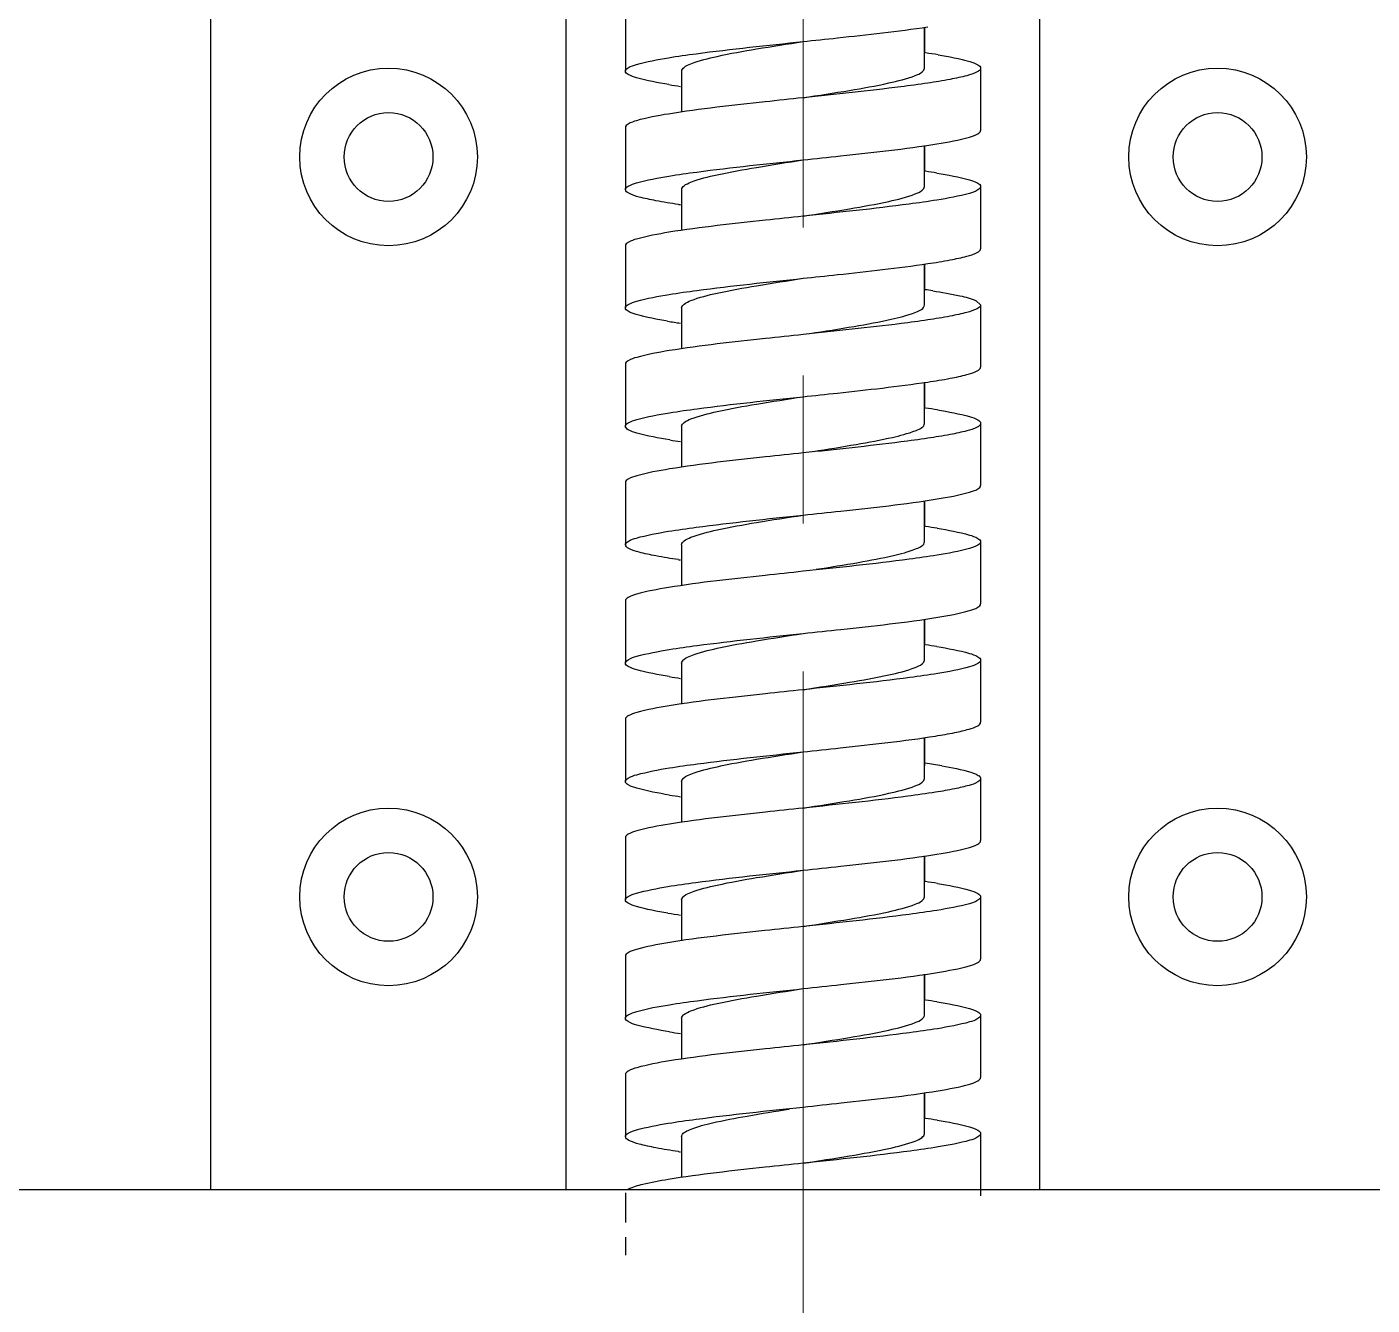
# Model space of a CAD drawing. Header units: inches. Extents: x -8900 to -5053, y -1814 to -15.
# Drawn here: x -8558.94 to -8536.22, y -574.46 to -552.86 of the extents above; entities that cross this region are included whole.
import ezdxf

# ---------------------------------------------------------------- set-up
doc = ezdxf.new("R2010")
doc.units = ezdxf.units.IN
doc.header["$LTSCALE"] = 2
doc.header["$MEASUREMENT"] = 0
doc.linetypes.add('CENTER', pattern=[2, 1.25, -0.25, 0.25, -0.25])
doc.linetypes.add('HIDDEN', pattern=[0.375, 0.25, -0.125])
doc.layers.add('02___PRT_ALL_AXES', color=7, linetype='Continuous')
doc.layers.add('duong tam', color=1, linetype='CENTER', lineweight=20)

msp = doc.modelspace()

# ---------------------------------------------------------------- linework, layer by layer
at = {"color": 7, "linetype": 'Continuous', "lineweight": 30}
for p, q in [((-8555.834, -572.504), (-8555.834, -462.562)), ((-8549.834, -572.504), (-8549.834, -462.562)), ((-8541.834, -572.504), (-8541.834, -462.562)), ((-8580.834, -572.504), (-8515.834, -572.504))]:
    msp.add_line(p, q, dxfattribs=at)
at = {"color": 7, "linetype": 'Continuous'}
for p, q in [((-8543.784, -553.562), (-8543.784, -552.87)), ((-8543.778, -553.305), (-8543.778, -552.869)), ((-8547.884, -553.612), (-8547.884, -554.304)), ((-8543.784, -555.562), (-8543.784, -554.87)), ((-8543.778, -555.305), (-8543.778, -554.869)), ((-8547.884, -555.612), (-8547.884, -556.304)), ((-8543.784, -557.562), (-8543.784, -556.869)), ((-8543.778, -557.304), (-8543.778, -556.869)), ((-8542.909, -557.491), (-8542.834, -557.562)), ((-8547.884, -557.612), (-8547.884, -558.304)), ((-8543.784, -559.562), (-8543.784, -558.87)), ((-8543.778, -559.305), (-8543.778, -558.869)), ((-8547.884, -559.612), (-8547.884, -560.304)), ((-8543.784, -561.562), (-8543.784, -560.87)), ((-8543.778, -561.305), (-8543.778, -560.869)), ((-8547.884, -561.612), (-8547.884, -562.304)), ((-8543.784, -563.562), (-8543.784, -562.87)), ((-8543.778, -563.305), (-8543.778, -562.869)), ((-8547.884, -563.612), (-8547.884, -564.304)), ((-8543.784, -565.562), (-8543.784, -564.87)), ((-8543.778, -565.348), (-8543.778, -564.869)), ((-8547.884, -565.612), (-8547.884, -566.304)), ((-8543.784, -567.562), (-8543.784, -566.87)), ((-8543.778, -567.305), (-8543.778, -566.869)), ((-8547.884, -567.612), (-8547.884, -568.304)), ((-8543.784, -569.562), (-8543.784, -568.87)), ((-8543.778, -569.305), (-8543.778, -568.869)), ((-8547.884, -569.612), (-8547.884, -570.304)), ((-8543.784, -571.562), (-8543.784, -570.87)), ((-8543.778, -571.305), (-8543.778, -570.869)), ((-8547.884, -571.612), (-8547.884, -572.304))]:
    msp.add_line(p, q, dxfattribs=at)
for centre, radius, start, end in [((-8545.647, -566.207), 13.04, 80.7556, 81.6978), ((-8545.991, -540.776), 13.232, 260.8244, 261.6947), ((-8545.69, -568.487), 13.323, 80.855, 81.6939), ((-8545.645, -540.457), 15.577, 261.5291, 261.659), ((-8545.85, -571.551), 14.398, 81.1837, 81.6968), ((-8546.033, -545.052), 12.953, 260.7257, 261.6988), ((-8545.671, -572.363), 13.198, 80.8101, 81.6966), ((-8545.957, -546.553), 13.459, 260.8998, 261.6938), ((-8545.681, -574.43), 13.265, 80.836, 81.6939), ((-8545.643, -546.444), 15.591, 261.5319, 261.6607), ((-8545.692, -576.502), 13.338, 80.86, 81.6942), ((-8545.972, -550.649), 13.361, 260.8674, 261.6941), ((-8545.523, -577.39), 12.213, 80.4078, 81.7533), ((-8545.966, -552.611), 13.399, 260.8806, 261.6939), ((-8545.67, -580.357), 13.191, 80.8109, 81.6941), ((-8546.023, -554.989), 13.017, 260.7508, 261.6955), ((-8545.688, -582.474), 13.309, 80.8507, 81.6943), ((-8545.967, -556.616), 13.395, 260.8781, 261.6944), ((-8545.687, -584.47), 13.305, 80.8489, 81.6943), ((-8545.643, -556.448), 15.587, 261.53, 261.6604)]:
    msp.add_arc(centre, radius, start, end, dxfattribs=at)
for points, knots in [([(-8545.834, -553.112), (-8545.64, -553.092), (-8544.938, -553.016), (-8544.235, -552.94), (-8543.728, -552.864)], [0, 0, 0, 0, 0.274863, 1, 1, 1, 1]), ([(-8548.108, -553.386), (-8547.952, -553.36), (-8547.195, -553.254), (-8546.435, -553.176), (-8545.834, -553.112)], [0, 0, 0, 0, 0.207325, 1, 1, 1, 1]), ([(-8547.883, -553.612), (-8547.883, -553.587), (-8547.83, -553.529), (-8547.629, -553.444), (-8547.212, -553.34), (-8546.581, -553.228), (-8546.095, -553.153), (-8545.834, -553.112)], [0, 0, 0, 0, 0.03452, 0.096424, 0.312235, 0.628604, 1, 1, 1, 1]), ([(-8548.834, -553.612), (-8548.834, -553.587), (-8548.761, -553.533), (-8548.527, -553.461), (-8548.289, -553.415), (-8548.108, -553.386)], [0, 0, 0, 0, 0.094999, 0.289984, 1, 1, 1, 1]), ([(-8543.552, -553.337), (-8543.373, -553.366), (-8543.137, -553.411), (-8542.906, -553.484), (-8542.834, -553.538), (-8542.834, -553.562)], [0, 0, 0, 0, 0.70982, 0.904797, 1, 1, 1, 1]), ([(-8548.101, -553.839), (-8548.284, -553.81), (-8548.524, -553.764), (-8548.76, -553.691), (-8548.834, -553.637), (-8548.834, -553.612)], [0, 0, 0, 0, 0.710146, 0.90517, 1, 1, 1, 1]), ([(-8545.834, -554.062), (-8545.572, -554.021), (-8545.087, -553.946), (-8544.455, -553.834), (-8544.038, -553.73), (-8543.837, -553.645), (-8543.784, -553.587), (-8543.784, -553.562)], [0, 0, 0, 0, 0.371398, 0.687768, 0.903579, 0.965479, 1, 1, 1, 1]), ([(-8542.834, -553.562), (-8542.834, -553.591), (-8542.928, -553.651), (-8543.094, -553.698), (-8543.382, -553.761), (-8543.601, -553.796), (-8543.728, -553.814)], [0, 0, 0, 0, 0.091177, 0.286885, 0.592879, 1, 1, 1, 1]), ([(-8543.728, -553.814), (-8543.879, -553.837), (-8544.579, -553.931), (-8545.282, -554.004), (-8545.834, -554.062)], [0, 0, 0, 0, 0.215499, 1, 1, 1, 1]), ([(-8545.834, -554.062), (-8546.047, -554.085), (-8546.806, -554.166), (-8547.566, -554.248), (-8548.108, -554.336)], [0, 0, 0, 0, 0.281013, 1, 1, 1, 1]), ([(-8548.108, -554.336), (-8548.289, -554.365), (-8548.527, -554.411), (-8548.761, -554.483), (-8548.834, -554.537), (-8548.834, -554.562)], [0, 0, 0, 0, 0.710016, 0.905001, 1, 1, 1, 1]), ([(-8543.573, -554.84), (-8543.389, -554.811), (-8543.146, -554.765), (-8542.908, -554.692), (-8542.834, -554.637), (-8542.834, -554.612)], [0, 0, 0, 0, 0.710072, 0.90521, 1, 1, 1, 1]), ([(-8545.834, -555.112), (-8545.622, -555.09), (-8544.867, -555.009), (-8544.112, -554.927), (-8543.573, -554.84)], [0, 0, 0, 0, 0.280471, 1, 1, 1, 1]), ([(-8548.098, -555.384), (-8547.942, -555.359), (-8547.189, -555.253), (-8546.432, -555.176), (-8545.834, -555.112)], [0, 0, 0, 0, 0.207911, 1, 1, 1, 1]), ([(-8547.883, -555.612), (-8547.883, -555.587), (-8547.83, -555.529), (-8547.629, -555.444), (-8547.212, -555.34), (-8546.581, -555.228), (-8546.095, -555.153), (-8545.834, -555.112)], [0, 0, 0, 0, 0.034522, 0.096426, 0.31224, 0.628607, 1, 1, 1, 1]), ([(-8548.834, -555.612), (-8548.834, -555.587), (-8548.76, -555.533), (-8548.523, -555.46), (-8548.281, -555.414), (-8548.098, -555.384)], [0, 0, 0, 0, 0.094666, 0.289668, 1, 1, 1, 1]), ([(-8543.572, -555.334), (-8543.388, -555.364), (-8543.145, -555.409), (-8542.908, -555.482), (-8542.834, -555.537), (-8542.834, -555.562)], [0, 0, 0, 0, 0.7105, 0.905482, 1, 1, 1, 1]), ([(-8547.939, -555.864), (-8548.066, -555.845), (-8548.286, -555.811), (-8548.573, -555.748), (-8548.739, -555.701), (-8548.833, -555.641), (-8548.834, -555.612)], [0, 0, 0, 0, 0.40707, 0.713033, 0.908753, 1, 1, 1, 1]), ([(-8545.834, -556.062), (-8545.572, -556.021), (-8545.087, -555.946), (-8544.455, -555.834), (-8544.038, -555.73), (-8543.837, -555.645), (-8543.784, -555.587), (-8543.784, -555.562)], [0, 0, 0, 0, 0.3714, 0.687774, 0.903585, 0.965476, 1, 1, 1, 1]), ([(-8542.834, -555.562), (-8542.834, -555.587), (-8542.908, -555.642), (-8543.146, -555.715), (-8543.389, -555.761), (-8543.573, -555.79)], [0, 0, 0, 0, 0.09479, 0.289928, 1, 1, 1, 1]), ([(-8543.573, -555.79), (-8543.729, -555.816), (-8544.48, -555.921), (-8545.236, -555.999), (-8545.834, -556.062)], [0, 0, 0, 0, 0.208071, 1, 1, 1, 1]), ([(-8545.834, -556.062), (-8546.046, -556.085), (-8546.801, -556.166), (-8547.558, -556.247), (-8548.098, -556.334)], [0, 0, 0, 0, 0.280581, 1, 1, 1, 1]), ([(-8548.098, -556.334), (-8548.281, -556.364), (-8548.523, -556.41), (-8548.76, -556.483), (-8548.834, -556.537), (-8548.834, -556.562)], [0, 0, 0, 0, 0.710332, 0.905334, 1, 1, 1, 1]), ([(-8543.726, -556.864), (-8543.6, -556.845), (-8543.38, -556.811), (-8543.094, -556.748), (-8542.928, -556.701), (-8542.834, -556.641), (-8542.834, -556.612)], [0, 0, 0, 0, 0.406967, 0.712952, 0.908705, 1, 1, 1, 1]), ([(-8545.834, -557.112), (-8545.64, -557.092), (-8544.937, -557.016), (-8544.234, -556.94), (-8543.726, -556.864)], [0, 0, 0, 0, 0.274932, 1, 1, 1, 1]), ([(-8548.094, -557.384), (-8547.938, -557.359), (-8547.186, -557.253), (-8546.431, -557.175), (-8545.834, -557.112)], [0, 0, 0, 0, 0.208086, 1, 1, 1, 1]), ([(-8547.884, -557.612), (-8547.883, -557.587), (-8547.83, -557.529), (-8547.629, -557.444), (-8547.212, -557.34), (-8546.581, -557.228), (-8546.095, -557.153), (-8545.834, -557.112)], [0, 0, 0, 0, 0.034528, 0.096426, 0.312243, 0.62861, 1, 1, 1, 1]), ([(-8548.834, -557.612), (-8548.834, -557.587), (-8548.759, -557.532), (-8548.522, -557.459), (-8548.278, -557.413), (-8548.094, -557.384)], [0, 0, 0, 0, 0.094643, 0.289703, 1, 1, 1, 1]), ([(-8543.643, -557.323), (-8543.489, -557.346), (-8543.243, -557.391), (-8542.995, -557.449), (-8542.909, -557.491)], [0, 0, 0, 0, 0.618336, 1, 1, 1, 1]), ([(-8548.12, -557.836), (-8548.298, -557.807), (-8548.533, -557.762), (-8548.762, -557.69), (-8548.834, -557.636), (-8548.834, -557.612)], [0, 0, 0, 0, 0.709702, 0.904643, 1, 1, 1, 1]), ([(-8545.717, -558.044), (-8545.467, -558.005), (-8545.015, -557.935), (-8544.392, -557.819), (-8544.034, -557.729), (-8543.784, -557.625), (-8543.784, -557.562)], [0, 0, 0, 0, 0.37594, 0.692086, 0.906403, 1, 1, 1, 1]), ([(-8542.834, -557.562), (-8542.834, -557.591), (-8542.928, -557.651), (-8543.094, -557.698), (-8543.38, -557.761), (-8543.6, -557.795), (-8543.726, -557.814)], [0, 0, 0, 0, 0.091295, 0.287048, 0.593033, 1, 1, 1, 1]), ([(-8543.726, -557.814), (-8543.877, -557.837), (-8544.578, -557.931), (-8545.282, -558.003), (-8545.834, -558.062)], [0, 0, 0, 0, 0.215405, 1, 1, 1, 1]), ([(-8545.834, -558.062), (-8546.045, -558.084), (-8546.8, -558.165), (-8547.555, -558.247), (-8548.094, -558.334)], [0, 0, 0, 0, 0.28046, 1, 1, 1, 1]), ([(-8548.094, -558.334), (-8548.278, -558.363), (-8548.522, -558.409), (-8548.759, -558.482), (-8548.834, -558.537), (-8548.834, -558.562)], [0, 0, 0, 0, 0.710297, 0.905357, 1, 1, 1, 1]), ([(-8543.727, -558.864), (-8543.601, -558.845), (-8543.381, -558.811), (-8543.094, -558.748), (-8542.928, -558.701), (-8542.834, -558.641), (-8542.834, -558.612)], [0, 0, 0, 0, 0.407141, 0.713122, 0.90881, 1, 1, 1, 1]), ([(-8545.834, -559.112), (-8545.64, -559.092), (-8544.938, -559.016), (-8544.234, -558.94), (-8543.727, -558.864)], [0, 0, 0, 0, 0.274883, 1, 1, 1, 1]), ([(-8548.089, -559.383), (-8547.933, -559.358), (-8547.183, -559.253), (-8546.43, -559.175), (-8545.834, -559.112)], [0, 0, 0, 0, 0.208352, 1, 1, 1, 1]), ([(-8547.884, -559.612), (-8547.883, -559.587), (-8547.83, -559.529), (-8547.629, -559.444), (-8547.212, -559.34), (-8546.581, -559.228), (-8546.095, -559.153), (-8545.834, -559.112)], [0, 0, 0, 0, 0.034536, 0.096424, 0.312244, 0.628612, 1, 1, 1, 1]), ([(-8548.834, -559.612), (-8548.834, -559.587), (-8548.758, -559.532), (-8548.519, -559.459), (-8548.274, -559.413), (-8548.089, -559.383)], [0, 0, 0, 0, 0.094408, 0.289463, 1, 1, 1, 1]), ([(-8543.563, -559.335), (-8543.381, -559.365), (-8543.142, -559.41), (-8542.907, -559.483), (-8542.834, -559.537), (-8542.834, -559.562)], [0, 0, 0, 0, 0.710069, 0.905092, 1, 1, 1, 1]), ([(-8548.086, -559.842), (-8548.272, -559.812), (-8548.518, -559.766), (-8548.758, -559.692), (-8548.833, -559.637), (-8548.834, -559.612)], [0, 0, 0, 0, 0.710308, 0.905479, 1, 1, 1, 1]), ([(-8545.665, -560.036), (-8545.421, -559.998), (-8544.98, -559.929), (-8544.374, -559.815), (-8544.024, -559.726), (-8543.783, -559.623), (-8543.784, -559.562)], [0, 0, 0, 0, 0.377433, 0.693083, 0.906456, 1, 1, 1, 1]), ([(-8542.834, -559.562), (-8542.834, -559.591), (-8542.928, -559.651), (-8543.094, -559.698), (-8543.381, -559.761), (-8543.601, -559.795), (-8543.727, -559.814)], [0, 0, 0, 0, 0.09119, 0.286878, 0.592859, 1, 1, 1, 1]), ([(-8543.727, -559.814), (-8543.878, -559.837), (-8544.579, -559.931), (-8545.282, -560.004), (-8545.834, -560.062)], [0, 0, 0, 0, 0.215464, 1, 1, 1, 1]), ([(-8545.834, -560.062), (-8546.045, -560.084), (-8546.797, -560.165), (-8547.551, -560.246), (-8548.089, -560.333)], [0, 0, 0, 0, 0.280255, 1, 1, 1, 1]), ([(-8548.089, -560.333), (-8548.274, -560.363), (-8548.519, -560.409), (-8548.758, -560.482), (-8548.834, -560.537), (-8548.834, -560.562)], [0, 0, 0, 0, 0.710537, 0.905592, 1, 1, 1, 1]), ([(-8543.571, -560.84), (-8543.387, -560.81), (-8543.145, -560.765), (-8542.908, -560.692), (-8542.834, -560.637), (-8542.834, -560.612)], [0, 0, 0, 0, 0.710054, 0.905177, 1, 1, 1, 1]), ([(-8545.834, -561.112), (-8545.622, -561.09), (-8544.867, -561.009), (-8544.111, -560.927), (-8543.571, -560.84)], [0, 0, 0, 0, 0.280529, 1, 1, 1, 1]), ([(-8548.107, -561.386), (-8547.951, -561.36), (-8547.195, -561.254), (-8546.435, -561.176), (-8545.834, -561.112)], [0, 0, 0, 0, 0.207379, 1, 1, 1, 1]), ([(-8547.884, -561.612), (-8547.883, -561.587), (-8547.83, -561.529), (-8547.629, -561.444), (-8547.212, -561.34), (-8546.581, -561.228), (-8546.095, -561.153), (-8545.834, -561.112)], [0, 0, 0, 0, 0.034545, 0.09642, 0.312244, 0.628613, 1, 1, 1, 1]), ([(-8543.568, -561.334), (-8543.385, -561.364), (-8543.143, -561.41), (-8542.907, -561.483), (-8542.834, -561.537), (-8542.834, -561.562)], [0, 0, 0, 0, 0.710413, 0.905375, 1, 1, 1, 1]), ([(-8548.834, -561.612), (-8548.834, -561.588), (-8548.761, -561.533), (-8548.527, -561.461), (-8548.289, -561.415), (-8548.107, -561.386)], [0, 0, 0, 0, 0.094968, 0.289945, 1, 1, 1, 1]), ([(-8545.614, -562.028), (-8545.375, -561.991), (-8544.945, -561.923), (-8544.356, -561.811), (-8544.015, -561.724), (-8543.783, -561.622), (-8543.784, -561.562)], [0, 0, 0, 0, 0.378838, 0.693976, 0.906454, 1, 1, 1, 1]), ([(-8542.834, -561.562), (-8542.834, -561.587), (-8542.908, -561.642), (-8543.145, -561.715), (-8543.387, -561.76), (-8543.571, -561.79)], [0, 0, 0, 0, 0.094823, 0.289946, 1, 1, 1, 1]), ([(-8547.939, -561.864), (-8548.066, -561.846), (-8548.285, -561.811), (-8548.573, -561.748), (-8548.739, -561.701), (-8548.834, -561.641), (-8548.834, -561.612)], [0, 0, 0, 0, 0.407103, 0.713089, 0.908801, 1, 1, 1, 1]), ([(-8543.571, -561.79), (-8543.727, -561.815), (-8544.48, -561.921), (-8545.235, -561.999), (-8545.834, -562.062)], [0, 0, 0, 0, 0.207993, 1, 1, 1, 1]), ([(-8545.834, -562.062), (-8546.047, -562.085), (-8546.806, -562.166), (-8547.566, -562.248), (-8548.107, -562.336)], [0, 0, 0, 0, 0.28097, 1, 1, 1, 1]), ([(-8548.107, -562.336), (-8548.289, -562.365), (-8548.527, -562.411), (-8548.761, -562.483), (-8548.834, -562.538), (-8548.834, -562.562)], [0, 0, 0, 0, 0.710055, 0.905032, 1, 1, 1, 1]), ([(-8543.558, -562.838), (-8543.377, -562.809), (-8543.139, -562.763), (-8542.906, -562.691), (-8542.834, -562.636), (-8542.834, -562.612)], [0, 0, 0, 0, 0.710119, 0.905054, 1, 1, 1, 1]), ([(-8545.834, -563.112), (-8545.62, -563.089), (-8544.861, -563.008), (-8544.1, -562.926), (-8543.558, -562.838)], [0, 0, 0, 0, 0.281035, 1, 1, 1, 1]), ([(-8548.092, -563.383), (-8547.936, -563.358), (-8547.185, -563.253), (-8546.431, -563.175), (-8545.834, -563.112)], [0, 0, 0, 0, 0.208182, 1, 1, 1, 1]), ([(-8547.884, -563.612), (-8547.884, -563.587), (-8547.83, -563.529), (-8547.629, -563.444), (-8547.212, -563.34), (-8546.581, -563.228), (-8546.095, -563.153), (-8545.834, -563.112)], [0, 0, 0, 0, 0.034553, 0.096415, 0.312241, 0.628613, 1, 1, 1, 1]), ([(-8548.834, -563.612), (-8548.833, -563.587), (-8548.759, -563.532), (-8548.521, -563.459), (-8548.277, -563.413), (-8548.092, -563.383)], [0, 0, 0, 0, 0.094724, 0.28987, 1, 1, 1, 1]), ([(-8543.573, -563.334), (-8543.389, -563.363), (-8543.146, -563.409), (-8542.908, -563.482), (-8542.834, -563.537), (-8542.834, -563.562)], [0, 0, 0, 0, 0.710171, 0.905276, 1, 1, 1, 1]), ([(-8548.092, -563.841), (-8548.277, -563.811), (-8548.521, -563.765), (-8548.759, -563.692), (-8548.834, -563.637), (-8548.834, -563.612)], [0, 0, 0, 0, 0.710529, 0.905535, 1, 1, 1, 1]), ([(-8545.834, -564.062), (-8545.572, -564.021), (-8545.087, -563.946), (-8544.455, -563.834), (-8544.038, -563.73), (-8543.837, -563.645), (-8543.784, -563.587), (-8543.784, -563.562)], [0, 0, 0, 0, 0.371394, 0.687777, 0.903603, 0.965447, 1, 1, 1, 1]), ([(-8542.834, -563.562), (-8542.834, -563.586), (-8542.906, -563.641), (-8543.139, -563.713), (-8543.377, -563.759), (-8543.558, -563.788)], [0, 0, 0, 0, 0.094946, 0.289881, 1, 1, 1, 1]), ([(-8543.558, -563.788), (-8543.715, -563.813), (-8544.471, -563.92), (-8545.231, -563.998), (-8545.834, -564.062)], [0, 0, 0, 0, 0.207307, 1, 1, 1, 1]), ([(-8545.834, -564.062), (-8546.045, -564.084), (-8546.799, -564.165), (-8547.554, -564.247), (-8548.092, -564.333)], [0, 0, 0, 0, 0.280388, 1, 1, 1, 1]), ([(-8548.092, -564.333), (-8548.277, -564.363), (-8548.521, -564.409), (-8548.759, -564.482), (-8548.833, -564.537), (-8548.834, -564.562)], [0, 0, 0, 0, 0.71013, 0.905276, 1, 1, 1, 1]), ([(-8543.596, -564.844), (-8543.488, -564.827), (-8543.299, -564.795), (-8543.055, -564.737), (-8542.911, -564.693), (-8542.834, -564.637), (-8542.834, -564.612)], [0, 0, 0, 0, 0.406602, 0.710908, 0.906005, 1, 1, 1, 1]), ([(-8545.834, -565.112), (-8545.625, -565.09), (-8544.878, -565.01), (-8544.131, -564.929), (-8543.596, -564.844)], [0, 0, 0, 0, 0.279556, 1, 1, 1, 1]), ([(-8548.09, -565.383), (-8547.934, -565.358), (-8547.184, -565.253), (-8546.43, -565.175), (-8545.834, -565.112)], [0, 0, 0, 0, 0.208281, 1, 1, 1, 1]), ([(-8547.884, -565.612), (-8547.884, -565.587), (-8547.83, -565.529), (-8547.629, -565.444), (-8547.212, -565.34), (-8546.581, -565.228), (-8546.095, -565.153), (-8545.834, -565.112)], [0, 0, 0, 0, 0.034558, 0.096408, 0.312237, 0.628612, 1, 1, 1, 1]), ([(-8548.834, -565.612), (-8548.834, -565.587), (-8548.759, -565.532), (-8548.52, -565.459), (-8548.276, -565.413), (-8548.09, -565.383)], [0, 0, 0, 0, 0.094418, 0.289442, 1, 1, 1, 1]), ([(-8543.488, -565.348), (-8543.324, -565.376), (-8543.11, -565.418), (-8542.898, -565.488), (-8542.834, -565.539), (-8542.834, -565.562)], [0, 0, 0, 0, 0.708232, 0.902906, 1, 1, 1, 1]), ([(-8548.09, -565.841), (-8548.275, -565.811), (-8548.519, -565.765), (-8548.758, -565.692), (-8548.833, -565.637), (-8548.834, -565.612)], [0, 0, 0, 0, 0.710192, 0.905351, 1, 1, 1, 1]), ([(-8545.834, -566.062), (-8545.572, -566.021), (-8545.087, -565.946), (-8544.455, -565.834), (-8544.038, -565.73), (-8543.837, -565.645), (-8543.784, -565.587), (-8543.784, -565.562)], [0, 0, 0, 0, 0.371394, 0.687774, 0.903605, 0.965437, 1, 1, 1, 1]), ([(-8542.834, -565.562), (-8542.834, -565.587), (-8542.911, -565.643), (-8543.055, -565.687), (-8543.299, -565.745), (-8543.488, -565.777), (-8543.596, -565.794)], [0, 0, 0, 0, 0.093995, 0.289092, 0.593398, 1, 1, 1, 1]), ([(-8543.596, -565.794), (-8543.752, -565.819), (-8544.496, -565.923), (-8545.243, -565.999), (-8545.834, -566.062)], [0, 0, 0, 0, 0.209304, 1, 1, 1, 1]), ([(-8545.834, -566.062), (-8546.045, -566.084), (-8546.798, -566.165), (-8547.552, -566.246), (-8548.09, -566.333)], [0, 0, 0, 0, 0.280312, 1, 1, 1, 1]), ([(-8548.09, -566.333), (-8548.276, -566.363), (-8548.52, -566.409), (-8548.759, -566.482), (-8548.834, -566.537), (-8548.834, -566.562)], [0, 0, 0, 0, 0.710558, 0.905582, 1, 1, 1, 1]), ([(-8543.572, -566.84), (-8543.388, -566.81), (-8543.145, -566.765), (-8542.908, -566.692), (-8542.834, -566.637), (-8542.834, -566.612)], [0, 0, 0, 0, 0.710092, 0.905204, 1, 1, 1, 1]), ([(-8545.834, -567.112), (-8545.622, -567.09), (-8544.867, -567.009), (-8544.111, -566.927), (-8543.572, -566.84)], [0, 0, 0, 0, 0.280516, 1, 1, 1, 1]), ([(-8548.117, -567.387), (-8547.961, -567.362), (-8547.201, -567.254), (-8546.438, -567.176), (-8545.834, -567.112)], [0, 0, 0, 0, 0.206844, 1, 1, 1, 1]), ([(-8547.884, -567.612), (-8547.884, -567.587), (-8547.83, -567.529), (-8547.629, -567.444), (-8547.212, -567.34), (-8546.581, -567.228), (-8546.095, -567.153), (-8545.834, -567.112)], [0, 0, 0, 0, 0.034558, 0.096402, 0.312231, 0.62861, 1, 1, 1, 1]), ([(-8548.834, -567.612), (-8548.834, -567.588), (-8548.762, -567.534), (-8548.531, -567.462), (-8548.296, -567.417), (-8548.117, -567.387)], [0, 0, 0, 0, 0.095271, 0.290224, 1, 1, 1, 1]), ([(-8543.563, -567.335), (-8543.381, -567.365), (-8543.141, -567.41), (-8542.907, -567.483), (-8542.834, -567.538), (-8542.834, -567.562)], [0, 0, 0, 0, 0.710277, 0.905222, 1, 1, 1, 1]), ([(-8548.116, -567.837), (-8548.295, -567.808), (-8548.531, -567.763), (-8548.762, -567.69), (-8548.834, -567.636), (-8548.834, -567.612)], [0, 0, 0, 0, 0.709824, 0.90478, 1, 1, 1, 1]), ([(-8545.834, -568.062), (-8545.572, -568.021), (-8545.087, -567.946), (-8544.455, -567.834), (-8544.038, -567.73), (-8543.837, -567.645), (-8543.784, -567.587), (-8543.784, -567.562)], [0, 0, 0, 0, 0.371388, 0.687764, 0.903593, 0.965442, 1, 1, 1, 1]), ([(-8542.834, -567.562), (-8542.834, -567.587), (-8542.908, -567.642), (-8543.145, -567.715), (-8543.388, -567.76), (-8543.572, -567.79)], [0, 0, 0, 0, 0.094796, 0.289908, 1, 1, 1, 1]), ([(-8543.572, -567.79), (-8543.728, -567.815), (-8544.48, -567.921), (-8545.235, -567.999), (-8545.834, -568.062)], [0, 0, 0, 0, 0.208008, 1, 1, 1, 1]), ([(-8545.834, -568.062), (-8546.048, -568.085), (-8546.81, -568.167), (-8547.573, -568.248), (-8548.117, -568.337)], [0, 0, 0, 0, 0.281361, 1, 1, 1, 1]), ([(-8548.117, -568.337), (-8548.296, -568.367), (-8548.531, -568.412), (-8548.762, -568.484), (-8548.834, -568.538), (-8548.834, -568.562)], [0, 0, 0, 0, 0.709776, 0.904729, 1, 1, 1, 1]), ([(-8543.564, -568.839), (-8543.382, -568.809), (-8543.142, -568.764), (-8542.907, -568.691), (-8542.834, -568.637), (-8542.834, -568.612)], [0, 0, 0, 0, 0.710294, 0.905244, 1, 1, 1, 1]), ([(-8545.834, -569.112), (-8545.621, -569.089), (-8544.863, -569.008), (-8544.105, -568.927), (-8543.564, -568.839)], [0, 0, 0, 0, 0.280799, 1, 1, 1, 1]), ([(-8548.089, -569.383), (-8547.933, -569.358), (-8547.183, -569.253), (-8546.43, -569.175), (-8545.834, -569.112)], [0, 0, 0, 0, 0.20835, 1, 1, 1, 1]), ([(-8547.884, -569.612), (-8547.884, -569.587), (-8547.83, -569.529), (-8547.629, -569.444), (-8547.212, -569.34), (-8546.581, -569.228), (-8546.095, -569.153), (-8545.834, -569.112)], [0, 0, 0, 0, 0.034555, 0.096397, 0.312225, 0.628606, 1, 1, 1, 1]), ([(-8548.834, -569.612), (-8548.833, -569.587), (-8548.758, -569.532), (-8548.519, -569.459), (-8548.275, -569.413), (-8548.089, -569.383)], [0, 0, 0, 0, 0.094623, 0.289781, 1, 1, 1, 1]), ([(-8543.571, -569.334), (-8543.388, -569.364), (-8543.145, -569.409), (-8542.908, -569.482), (-8542.834, -569.537), (-8542.834, -569.562)], [0, 0, 0, 0, 0.710087, 0.905199, 1, 1, 1, 1]), ([(-8548.09, -569.841), (-8548.276, -569.811), (-8548.52, -569.765), (-8548.759, -569.692), (-8548.834, -569.637), (-8548.834, -569.612)], [0, 0, 0, 0, 0.710539, 0.905572, 1, 1, 1, 1]), ([(-8545.834, -570.062), (-8545.572, -570.021), (-8545.087, -569.946), (-8544.455, -569.834), (-8544.038, -569.73), (-8543.837, -569.645), (-8543.784, -569.587), (-8543.784, -569.562)], [0, 0, 0, 0, 0.371387, 0.68776, 0.903587, 0.965446, 1, 1, 1, 1]), ([(-8542.834, -569.562), (-8542.834, -569.587), (-8542.907, -569.641), (-8543.142, -569.714), (-8543.382, -569.759), (-8543.564, -569.789)], [0, 0, 0, 0, 0.094756, 0.289706, 1, 1, 1, 1]), ([(-8543.564, -569.789), (-8543.72, -569.814), (-8544.475, -569.921), (-8545.233, -569.998), (-8545.834, -570.062)], [0, 0, 0, 0, 0.20763, 1, 1, 1, 1]), ([(-8545.834, -570.062), (-8546.045, -570.084), (-8546.797, -570.165), (-8547.551, -570.246), (-8548.089, -570.333)], [0, 0, 0, 0, 0.280263, 1, 1, 1, 1]), ([(-8548.089, -570.333), (-8548.275, -570.363), (-8548.519, -570.409), (-8548.758, -570.482), (-8548.833, -570.537), (-8548.834, -570.562)], [0, 0, 0, 0, 0.710219, 0.905377, 1, 1, 1, 1]), ([(-8543.551, -570.837), (-8543.372, -570.808), (-8543.136, -570.763), (-8542.905, -570.69), (-8542.834, -570.636), (-8542.834, -570.612)], [0, 0, 0, 0, 0.709808, 0.904766, 1, 1, 1, 1]), ([(-8545.834, -571.112), (-8545.619, -571.089), (-8544.857, -571.007), (-8544.095, -570.926), (-8543.551, -570.837)], [0, 0, 0, 0, 0.281343, 1, 1, 1, 1]), ([(-8548.111, -571.386), (-8547.954, -571.361), (-8547.197, -571.254), (-8546.436, -571.176), (-8545.834, -571.112)], [0, 0, 0, 0, 0.207168, 1, 1, 1, 1]), ([(-8547.884, -571.612), (-8547.884, -571.553), (-8547.654, -571.451), (-8547.316, -571.364), (-8546.731, -571.252), (-8546.303, -571.185), (-8546.066, -571.148)], [0, 0, 0, 0, 0.093551, 0.30581, 0.620819, 1, 1, 1, 1]), ([(-8543.571, -571.334), (-8543.387, -571.364), (-8543.145, -571.409), (-8542.908, -571.482), (-8542.834, -571.537), (-8542.834, -571.562)], [0, 0, 0, 0, 0.710257, 0.905305, 1, 1, 1, 1]), ([(-8548.834, -571.612), (-8548.834, -571.588), (-8548.761, -571.533), (-8548.528, -571.461), (-8548.291, -571.416), (-8548.111, -571.386)], [0, 0, 0, 0, 0.09509, 0.290085, 1, 1, 1, 1]), ([(-8545.834, -572.062), (-8545.572, -572.021), (-8545.087, -571.946), (-8544.455, -571.834), (-8544.038, -571.73), (-8543.837, -571.645), (-8543.784, -571.587), (-8543.784, -571.562)], [0, 0, 0, 0, 0.371387, 0.687757, 0.903581, 0.965453, 1, 1, 1, 1]), ([(-8542.834, -571.562), (-8542.834, -571.586), (-8542.905, -571.64), (-8543.136, -571.713), (-8543.372, -571.758), (-8543.551, -571.787)], [0, 0, 0, 0, 0.095234, 0.290192, 1, 1, 1, 1]), ([(-8547.939, -571.864), (-8548.066, -571.845), (-8548.286, -571.811), (-8548.573, -571.748), (-8548.739, -571.701), (-8548.834, -571.641), (-8548.834, -571.612)], [0, 0, 0, 0, 0.407128, 0.713117, 0.908818, 1, 1, 1, 1]), ([(-8543.551, -571.787), (-8543.708, -571.812), (-8544.466, -571.92), (-8545.229, -571.998), (-8545.834, -572.062)], [0, 0, 0, 0, 0.206869, 1, 1, 1, 1]), ([(-8545.834, -572.062), (-8546.047, -572.085), (-8546.807, -572.166), (-8547.568, -572.248), (-8548.111, -572.336)], [0, 0, 0, 0, 0.281118, 1, 1, 1, 1]), ([(-8548.111, -572.336), (-8548.255, -572.36), (-8548.481, -572.404), (-8548.711, -572.461), (-8548.785, -572.505)], [0, 0, 0, 0, 0.630591, 1, 1, 1, 1])]:
    msp.add_open_spline(points, degree=3, knots=knots, dxfattribs=at)
at = {"layer": '02___PRT_ALL_AXES', "color": 7, "linetype": 'Continuous'}
for p, q in [((-8548.834, -552.562), (-8548.834, -553.612)), ((-8542.834, -553.562), (-8542.834, -554.612)), ((-8548.834, -554.562), (-8548.834, -555.612)), ((-8542.834, -555.562), (-8542.834, -556.612)), ((-8548.834, -556.562), (-8548.834, -557.612)), ((-8542.834, -557.562), (-8542.834, -558.612)), ((-8548.834, -558.562), (-8548.834, -559.612)), ((-8542.834, -559.562), (-8542.834, -560.612)), ((-8548.834, -560.562), (-8548.834, -561.612)), ((-8542.834, -561.562), (-8542.834, -562.612)), ((-8548.834, -562.562), (-8548.834, -563.612)), ((-8542.834, -563.562), (-8542.834, -564.612)), ((-8548.834, -564.562), (-8548.834, -565.612)), ((-8542.834, -565.562), (-8542.834, -566.612)), ((-8548.834, -566.562), (-8548.834, -567.612)), ((-8542.834, -567.562), (-8542.834, -568.612)), ((-8548.834, -568.562), (-8548.834, -569.612)), ((-8542.834, -569.562), (-8542.834, -570.612)), ((-8548.834, -570.562), (-8548.834, -571.612)), ((-8542.834, -571.562), (-8542.834, -572.504))]:
    msp.add_line(p, q, dxfattribs=at)
at = {"layer": '02___PRT_ALL_AXES', "color": 8, "linetype": 'HIDDEN'}
for p, q in [((-8548.834, -572.562), (-8548.834, -573.612)), ((-8542.834, -572.504), (-8542.834, -572.612))]:
    msp.add_line(p, q, dxfattribs=at)
at = {"layer": '02___PRT_ALL_AXES', "color": 7, "linetype": 'Continuous'}
for centre, radius in [((-8552.834, -555.062), 1.5), ((-8538.834, -555.062), 1.5), ((-8552.834, -555.062), 0.75), ((-8538.834, -555.062), 0.75), ((-8552.834, -567.562), 1.5), ((-8538.834, -567.562), 1.5), ((-8552.834, -567.562), 0.75), ((-8538.834, -567.562), 0.75)]:
    msp.add_circle(centre, radius, dxfattribs=at)
at = {"layer": 'duong tam', "ltscale": 5}
msp.add_line((-8545.834, -576.254), (-8545.834, -471.062), dxfattribs=at)

doc.saveas('drawing.dxf')
